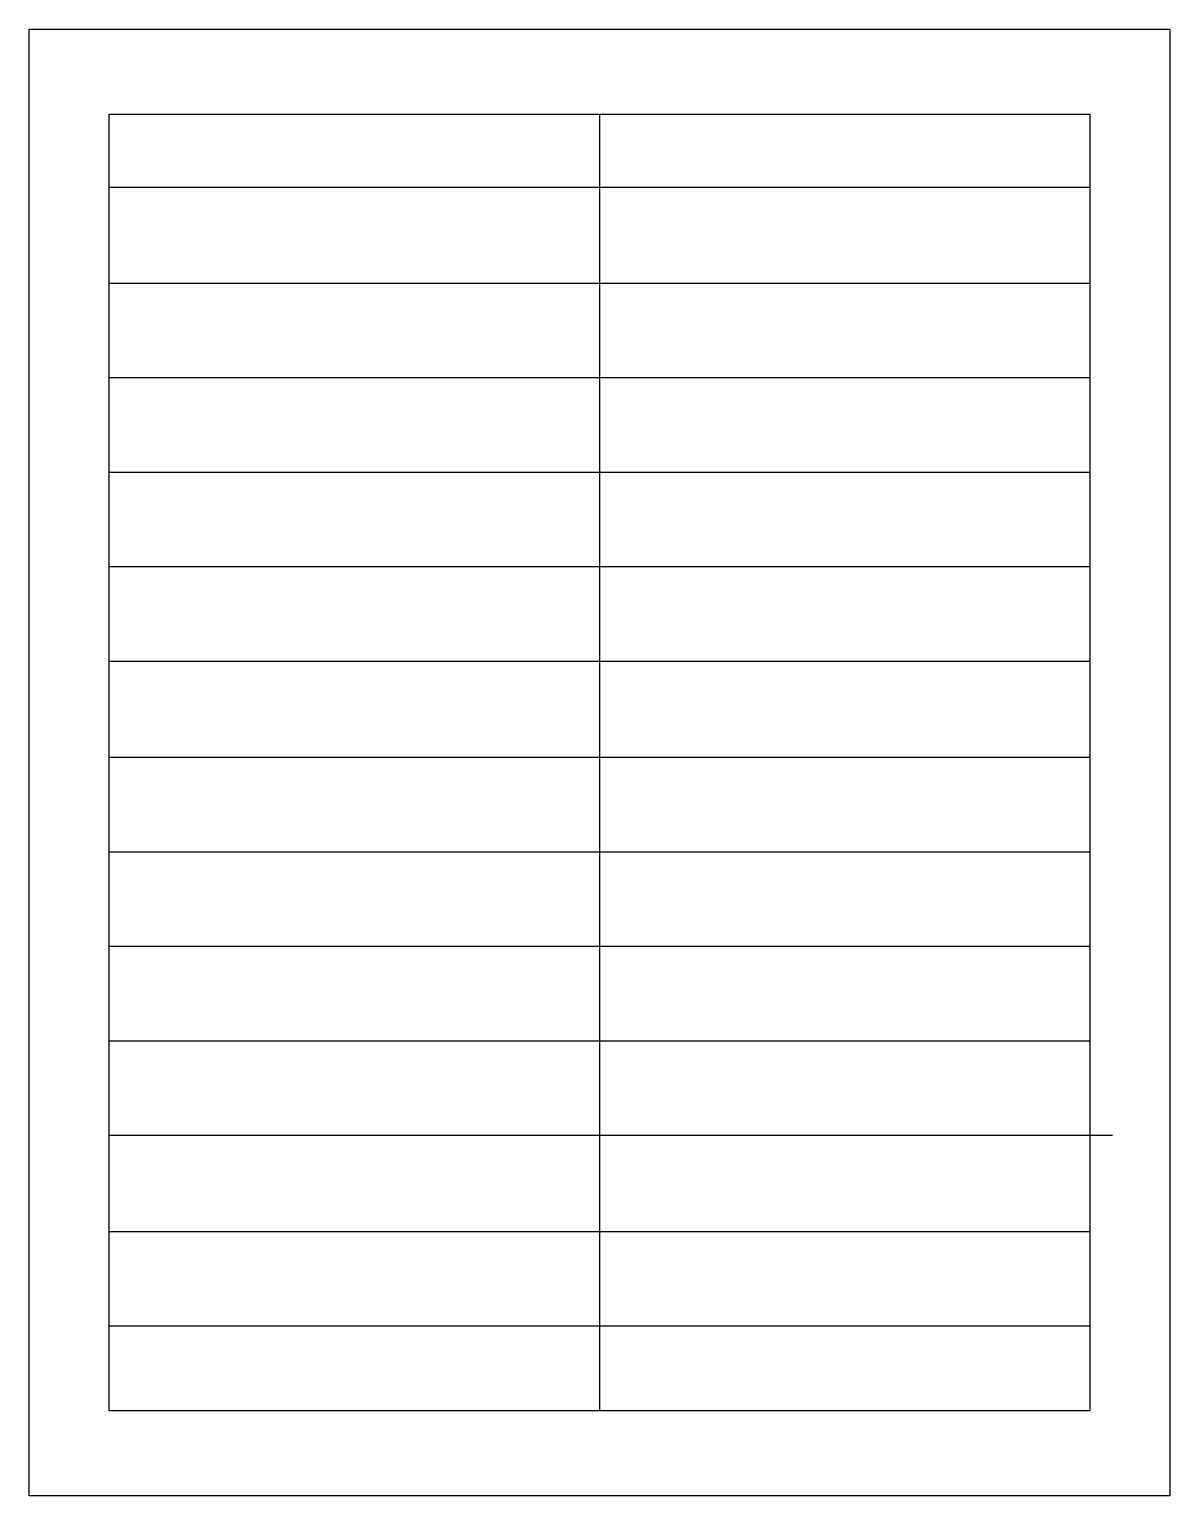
# Model space of a CAD drawing. Header units: metres. Extents: x 13704.22 to 13711.22, y 18583.47 to 18592.47.
import ezdxf

# ---------------------------------------------------------------- set-up
doc = ezdxf.new("R2010")
doc.units = ezdxf.units.M
doc.layers.add('PUB_DIM', color=90, linetype='Continuous')
doc.layers.add('PUB_TEXT', color=7, linetype='Continuous')

msp = doc.modelspace()

# ---------------------------------------------------------------- linework, layer by layer
at = {"layer": 'PUB_DIM'}
for p, q in [((13704.71, 18591.95), (13710.73, 18591.95)), ((13704.71, 18583.99), (13704.71, 18591.95)), ((13707.72, 18591.95), (13707.72, 18583.99)), ((13710.73, 18591.95), (13710.73, 18583.99)), ((13710.73, 18591.5), (13704.71, 18591.5)), ((13710.73, 18590.91), (13704.71, 18590.91)), ((13710.73, 18590.33), (13704.71, 18590.33)), ((13710.73, 18589.75), (13704.71, 18589.75)), ((13710.73, 18589.17), (13704.71, 18589.17)), ((13710.73, 18588.59), (13704.71, 18588.59)), ((13710.73, 18588), (13704.71, 18588)), ((13710.73, 18587.42), (13704.71, 18587.42)), ((13710.73, 18586.84), (13704.71, 18586.84)), ((13710.73, 18586.26), (13704.71, 18586.26)), ((13710.87, 18585.68), (13704.71, 18585.68)), ((13710.73, 18585.09), (13704.71, 18585.09)), ((13710.73, 18584.51), (13704.71, 18584.51)), ((13710.73, 18583.99), (13704.71, 18583.99))]:
    msp.add_line(p, q, dxfattribs=at)
at = {"layer": 'PUB_TEXT'}
msp.add_lwpolyline([(13711.22, 18583.47), (13704.22, 18583.47), (13704.22, 18592.47), (13711.22, 18592.47)], close=True, dxfattribs=at)

doc.saveas('drawing.dxf')
